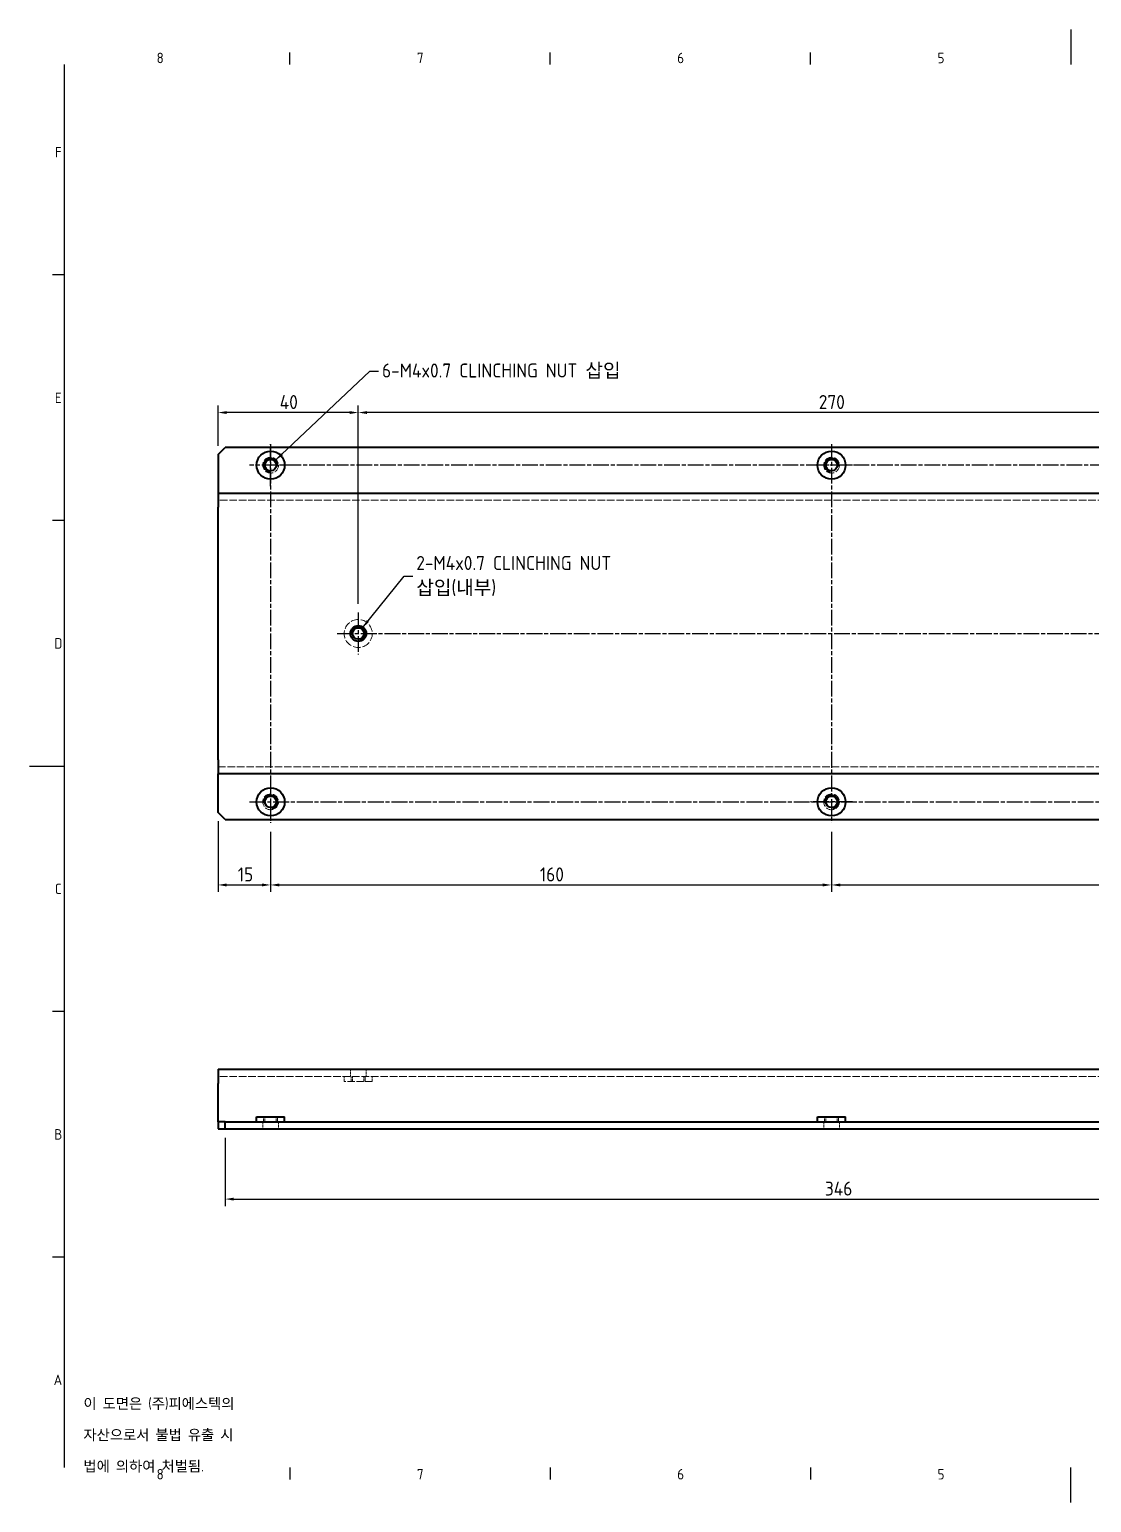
# Model space of a CAD drawing. Header units: millimetres. Extents: x 0 to 594, y 0 to 420.
# Drawn here: x 0 to 302.9, y 0 to 420 of the extents above; entities that cross this region are included whole.
import ezdxf

# ---------------------------------------------------------------- set-up
doc = ezdxf.new("R2010")
doc.units = ezdxf.units.MM
doc.linetypes.add('CHAIN', pattern=[0.3543, 0.2362, -0.0295, 0.0591, -0.0295])
doc.linetypes.add('DASHED', pattern=[0.2067, 0.1654, -0.0413])
doc.layers.get('0').update_dxf_attribs({"color": 3, "lineweight": 25})
for name, color, linetype, lineweight in [('가려진 것(ISO)', 2, 'DASHED', 18), ('가시적인 것(ISO)', 3, 'Continuous', 40), ('가시적인 좁은 것(ISO)', 3, 'Continuous', 35), ('경계(ISO)', 7, 'Continuous', 25), ('기호(ISO)', 5, 'Continuous', 25), ('중심 표식(ISO)', 1, 'Continuous', 25), ('중심선(ISO)', 1, 'Continuous', 25), ('치수(ISO)', 2, 'Continuous', 25)]:
    doc.layers.add(name, color=color, linetype=linetype, lineweight=lineweight)
doc.styles.add('문자 텍스트_PSTEK_POSCO', font='isocp.shx')
doc.styles.add('치수 텍스트_PSTEK_POSCO', font='isocp.shx')
doc.dimstyles.new('치수_PSTEK_POSCO', dxfattribs={"dimtxt": 4, "dimasz": 2.5, "dimexe": 2, "dimexo": 2.5, "dimgap": 1, "dimtad": 1, "dimrnd": 1e-08, "dimdsep": 46, "dimtxsty": '치수 텍스트_PSTEK_POSCO', "dimcen": 0.09, "dimdle": 10, "dimclrd": 7, "dimclre": 7, "dimclrt": 2, "dimadec": 1, "dimazin": 2, "dimtfac": 1, "dimtmove": 0, "dimatfit": 3, "dimfxl": 0, "dimtolj": 1, "dimlwd": -1, "dimlwe": -1, "dimarcsym": 0})
doc.dimstyles.new('치수_PSTEK_POSCO$7', dxfattribs={"dimtxt": 4, "dimasz": 2.5, "dimexe": 2, "dimexo": 2.5, "dimgap": 1, "dimtad": 1, "dimrnd": 1e-08, "dimdsep": 46, "dimtxsty": '치수 텍스트_PSTEK_POSCO', "dimcen": 0.09, "dimdle": 10, "dimclrd": 7, "dimclre": 7, "dimclrt": 2, "dimadec": 1, "dimazin": 2, "dimtfac": 1, "dimtmove": 0, "dimatfit": 3, "dimfxl": 0, "dimtolj": 1, "dimlwd": -1, "dimlwe": -1, "dimarcsym": 0})

# ---------------------------------------------------------------- blocks, each defined once
blk = doc.blocks.new('경계 Default Border')
at = {"layer": '경계(ISO)'}
for p, q in [((74.25, 410), (74.25, 413.4)), ((148.5, 410), (148.5, 413.4)), ((222.75, 410), (222.75, 413.4)), ((10, 350), (6.6, 350)), ((10, 280), (6.6, 280)), ((10, 140), (6.6, 140)), ((10, 70), (6.6, 70)), ((74.25, 10), (74.25, 6.6)), ((148.5, 10), (148.5, 6.6)), ((222.75, 10), (222.75, 6.6))]:
    blk.add_line(p, q, dxfattribs=at)
at = {"layer": '경계(ISO)', "flags": 128}
for points in [[(297, 420), (297, 410)], [(10, 10), (10, 410)], [(0, 210), (10, 210)], [(297, 0), (297, 10)]]:
    blk.add_lwpolyline(points, dxfattribs=at)
at = {"layer": '경계(ISO)', "color": 2, "char_height": 3, "attachment_point": 7, "style": '문자 텍스트_PSTEK_POSCO'}
for s, insert in [('8', (36.27, 410.37)), ('7', (110.52, 410.39)), ('6', (184.77, 410.37)), ('5', (259.02, 410.37)), ('F', (7.24, 383.5)), ('E', (7.24, 313.47)), ('D', (7.08, 243.47)), ('C', (7.24, 173.47)), ('B', (7.08, 103.47)), ('A', (6.91, 33.49)), ('8', (36.27, 6.57)), ('7', (110.52, 6.59)), ('6', (184.77, 6.57)), ('5', (259.02, 6.57))]:
    blk.add_mtext(s, dxfattribs=dict(at, insert=insert))
blk = doc.blocks.new('*D23')
at = {"layer": 'Defpoints', "color": 0}
for p in [(55.79, 106.52), (401.79, 106.52), (401.79, 86.52)]:
    blk.add_point(p, dxfattribs=at)
at = {"layer": '치수(ISO)', "color": 7}
for p, q in [((55.79, 104.02), (55.79, 84.52)), ((401.79, 104.02), (401.79, 84.52)), ((58.29, 86.52), (399.29, 86.52))]:
    blk.add_line(p, q, dxfattribs=at)
for points in [[(58.29, 86.93), (58.29, 86.1), (55.79, 86.52)], [(399.29, 86.93), (399.29, 86.1), (401.79, 86.52)]]:
    blk.add_solid(points, dxfattribs=at)
at = {"layer": '치수(ISO)', "color": 2, "insert": (226.89, 89.52), "char_height": 4, "attachment_point": 4, "style": '치수 텍스트_PSTEK_POSCO'}
blk.add_mtext('\\A1;346', dxfattribs=at)
blk = doc.blocks.new('*D25')
at = {"layer": 'Defpoints', "color": 0}
for p in [(53.79, 196.77), (68.79, 193.77), (68.79, 176.08)]:
    blk.add_point(p, dxfattribs=at)
at = {"layer": '치수(ISO)', "color": 7}
for p, q in [((53.79, 194.27), (53.79, 174.08)), ((68.79, 191.27), (68.79, 174.08)), ((56.29, 176.08), (66.29, 176.08))]:
    blk.add_line(p, q, dxfattribs=at)
for points in [[(56.29, 176.5), (56.29, 175.66), (53.79, 176.08)], [(66.29, 176.5), (66.29, 175.66), (68.79, 176.08)]]:
    blk.add_solid(points, dxfattribs=at)
at = {"layer": '치수(ISO)', "color": 2, "insert": (59.41, 179.08), "char_height": 4, "attachment_point": 4, "style": '치수 텍스트_PSTEK_POSCO'}
blk.add_mtext('\\A1;15', dxfattribs=at)
blk = doc.blocks.new('*D26')
at = {"layer": 'Defpoints', "color": 0}
for p in [(68.79, 193.77), (228.79, 193.77), (228.79, 176.08)]:
    blk.add_point(p, dxfattribs=at)
at = {"layer": '치수(ISO)', "color": 7}
for p, q in [((68.79, 191.27), (68.79, 174.08)), ((228.79, 191.27), (228.79, 174.08)), ((71.29, 176.08), (226.29, 176.08))]:
    blk.add_line(p, q, dxfattribs=at)
for points in [[(71.29, 176.5), (71.29, 175.66), (68.79, 176.08)], [(226.29, 176.5), (226.29, 175.66), (228.79, 176.08)]]:
    blk.add_solid(points, dxfattribs=at)
at = {"layer": '치수(ISO)', "color": 2, "insert": (145.59, 179.08), "char_height": 4, "attachment_point": 4, "style": '치수 텍스트_PSTEK_POSCO'}
blk.add_mtext('\\A1;160', dxfattribs=at)
blk = doc.blocks.new('*D27')
at = {"layer": 'Defpoints', "color": 0}
for p in [(228.79, 193.77), (388.79, 193.77), (388.79, 176.08)]:
    blk.add_point(p, dxfattribs=at)
at = {"layer": '치수(ISO)', "color": 7}
for p, q in [((228.79, 191.27), (228.79, 174.08)), ((388.79, 191.27), (388.79, 174.08)), ((231.29, 176.08), (386.29, 176.08))]:
    blk.add_line(p, q, dxfattribs=at)
for points in [[(231.29, 176.5), (231.29, 175.66), (228.79, 176.08)], [(386.29, 176.5), (386.29, 175.66), (388.79, 176.08)]]:
    blk.add_solid(points, dxfattribs=at)
at = {"layer": '치수(ISO)', "color": 2, "insert": (305.59, 179.08), "char_height": 4, "attachment_point": 4, "style": '치수 텍스트_PSTEK_POSCO'}
blk.add_mtext('\\A1;160', dxfattribs=at)
blk = doc.blocks.new('*D34')
at = {"layer": 'Defpoints', "color": 0}
for p in [(93.79, 310.77), (93.79, 253.77), (363.79, 253.77)]:
    blk.add_point(p, dxfattribs=at)
at = {"layer": '치수(ISO)', "color": 7}
for p, q in [((93.79, 256.27), (93.79, 312.77)), ((363.79, 256.27), (363.79, 312.77)), ((361.29, 310.77), (96.29, 310.77))]:
    blk.add_line(p, q, dxfattribs=at)
for points in [[(96.29, 311.19), (96.29, 310.36), (93.79, 310.77)], [(361.29, 311.19), (361.29, 310.36), (363.79, 310.77)]]:
    blk.add_solid(points, dxfattribs=at)
at = {"layer": '치수(ISO)', "color": 2, "insert": (225.14, 313.77), "char_height": 4, "attachment_point": 4, "style": '치수 텍스트_PSTEK_POSCO'}
blk.add_mtext('\\A1;270', dxfattribs=at)
blk = doc.blocks.new('*D35')
at = {"layer": 'Defpoints', "color": 0}
for p in [(53.79, 310.77), (53.79, 298.77), (93.79, 253.77)]:
    blk.add_point(p, dxfattribs=at)
at = {"layer": '치수(ISO)', "color": 7}
for p, q in [((53.79, 301.27), (53.79, 312.77)), ((93.79, 256.27), (93.79, 312.77)), ((91.29, 310.77), (56.29, 310.77))]:
    blk.add_line(p, q, dxfattribs=at)
for points in [[(56.29, 311.19), (56.29, 310.36), (53.79, 310.77)], [(91.29, 311.19), (91.29, 310.36), (93.79, 310.77)]]:
    blk.add_solid(points, dxfattribs=at)
at = {"layer": '치수(ISO)', "color": 2, "insert": (71.39, 313.77), "char_height": 4, "attachment_point": 4, "style": '치수 텍스트_PSTEK_POSCO'}
blk.add_mtext('\\A1;40', dxfattribs=at)

msp = doc.modelspace()

# ---------------------------------------------------------------- linework, layer by layer
at = {"layer": '가려진 것(ISO)', "ltscale": 13.025194}
for p, q in [((403.789, 285.772), (53.789, 285.772)), ((53.789, 209.772), (403.789, 209.772)), ((403.789, 121.517), (53.789, 121.517))]:
    msp.add_line(p, q, dxfattribs=at)
at = {"layer": '가려진 것(ISO)', "ltscale": 3.809293}
for p, q in [((91.539, 123.517), (91.539, 121.517)), ((96.039, 123.517), (96.039, 121.517)), ((66.539, 108.517), (66.539, 106.517)), ((71.039, 108.517), (71.039, 106.517)), ((226.539, 108.517), (226.539, 106.517)), ((231.039, 108.517), (231.039, 106.517))]:
    msp.add_line(p, q, dxfattribs=at)
at = {"layer": '가려진 것(ISO)', "ltscale": 2.856945}
for p, q in [((89.789, 121.517), (89.789, 120.017)), ((91.789, 121.517), (91.789, 120.017)), ((92.168, 121.517), (92.168, 120.017)), ((95.41, 121.517), (95.41, 120.017)), ((95.789, 120.017), (95.789, 121.517)), ((97.789, 121.517), (97.789, 120.017)), ((66.789, 110.017), (66.789, 108.517)), ((67.168, 110.017), (67.168, 108.517)), ((70.41, 110.017), (70.41, 108.517)), ((70.789, 108.517), (70.789, 110.017)), ((226.789, 110.017), (226.789, 108.517)), ((227.168, 110.017), (227.168, 108.517)), ((230.41, 110.017), (230.41, 108.517)), ((230.789, 108.517), (230.789, 110.017))]:
    msp.add_line(p, q, dxfattribs=at)
at = {"layer": '가려진 것(ISO)', "ltscale": 12.159042}
msp.add_line((97.789, 120.017), (89.789, 120.017), dxfattribs=at)
at = {"layer": '가려진 것(ISO)', "ltscale": 13.678923}
for centre in [(68.789, 295.772), (228.789, 295.772), (68.789, 199.772), (228.789, 199.772)]:
    msp.add_circle(centre, 2.25, dxfattribs=at)
at = {"layer": '가려진 것(ISO)', "ltscale": 13.510047}
msp.add_circle((93.789, 247.772), 4, dxfattribs=at)
at = {"layer": '가시적인 것(ISO)'}
for p, q in [((53.789, 298.772), (55.789, 300.772)), ((53.789, 298.772), (53.789, 289.772)), ((401.789, 300.772), (55.789, 300.772)), ((53.789, 289.772), (53.789, 287.772)), ((53.789, 287.772), (403.789, 287.772)), ((53.789, 287.772), (53.789, 283.772)), ((53.789, 211.772), (53.789, 283.772)), ((53.789, 211.772), (53.789, 207.772)), ((53.789, 205.772), (53.789, 207.772)), ((403.789, 207.772), (53.789, 207.772)), ((53.789, 196.772), (53.789, 205.772)), ((55.789, 194.772), (53.789, 196.772)), ((55.789, 194.772), (401.789, 194.772)), ((53.789, 123.517), (403.789, 123.517)), ((53.789, 123.517), (53.789, 119.517)), ((53.789, 110.517), (53.789, 119.517)), ((53.789, 108.517), (53.789, 110.517)), ((64.789, 110.017), (72.789, 110.017)), ((64.789, 108.517), (64.789, 110.017)), ((72.789, 108.517), (72.789, 110.017)), ((224.789, 110.017), (232.789, 110.017)), ((224.789, 108.517), (224.789, 110.017)), ((232.789, 108.517), (232.789, 110.017)), ((55.789, 108.517), (53.789, 108.517)), ((53.789, 108.517), (53.789, 106.517)), ((53.789, 106.517), (55.789, 106.517)), ((55.789, 106.517), (55.789, 108.517)), ((55.789, 108.517), (401.789, 108.517)), ((55.789, 106.517), (401.789, 106.517))]:
    msp.add_line(p, q, dxfattribs=at)
for centre, radius in [((68.789, 295.772), 4), ((228.789, 295.772), 4), ((68.789, 295.772), 1.621), ((228.789, 295.772), 1.621), ((93.789, 247.772), 2.25), ((93.789, 247.772), 1.621), ((68.789, 199.772), 4), ((228.789, 199.772), 4), ((68.789, 199.772), 1.621), ((228.789, 199.772), 1.621)]:
    msp.add_circle(centre, radius, dxfattribs=at)
at = {"layer": '가시적인 좁은 것(ISO)'}
for centre, start, end in [((68.789, 295.772), 350, 260), ((228.789, 295.772), 350, 260), ((93.789, 247.772), 280, 190), ((68.789, 199.772), 280, 190), ((228.789, 199.772), 280, 190)]:
    msp.add_arc(centre, 2, start, end, dxfattribs=at)
at = {"layer": '중심 표식(ISO)', "linetype": 'CHAIN', "ltscale": 19.051651}
for p, q in [((68.789, 289.772), (68.789, 301.772)), ((234.789, 295.772), (222.789, 295.772)), ((93.789, 253.772), (93.789, 241.772)), ((68.789, 205.772), (68.789, 193.772)), ((234.789, 199.772), (222.789, 199.772))]:
    msp.add_line(p, q, dxfattribs=at)
at = {"layer": '중심선(ISO)', "linetype": 'CHAIN', "ltscale": 19.051651}
for p, q in [((68.789, 301.772), (68.789, 193.772)), ((228.789, 301.772), (228.789, 193.772)), ((394.789, 295.772), (62.789, 295.772)), ((87.789, 247.772), (369.789, 247.772)), ((62.789, 199.772), (394.789, 199.772))]:
    msp.add_line(p, q, dxfattribs=at)

# ---------------------------------------------------------------- block references
msp.add_blockref('경계 Default Border', (0, 0))

# ---------------------------------------------------------------- texts
at = {"layer": '기호(ISO)', "color": 2, "char_height": 4, "attachment_point": 4, "style": '치수 텍스트_PSTEK_POSCO'}
for s, insert, width, line_spacing_factor in [('{6-M4x0.7 CLINCHING NUT 삽입 }', (100.557, 322.585), 81.61859, 0.7), ('{2-M4x0.7 CLINCHING NUT \\P삽입(내부)}', (110.336, 264.165), 67.35099, 1.05)]:
    msp.add_mtext(s, dxfattribs=dict(at, insert=insert, width=width, line_spacing_factor=line_spacing_factor))
at = {"layer": '기호(ISO)', "color": 7, "insert": (15.395, 19.147), "char_height": 3, "width": 51.64005, "attachment_point": 4, "line_spacing_factor": 1.78626, "style": '문자 텍스트_PSTEK_POSCO'}
msp.add_mtext('{이 도면은 (주)피에스텍의\\P자산으로서 불법 유출 시 \\P법에 의하여 처벌됨.}', dxfattribs=at)

# ---------------------------------------------------------------- dimensions: what is measured, and where the dimension line sits
at = {"layer": '치수(ISO)', "color": 7}
for base, p1, p2, picture, middle in [((53.789, 310.772), (93.789, 253.772), (53.789, 298.772), '*D35', (73.789, 310.772)), ((93.789, 310.772), (363.789, 253.772), (93.789, 253.772), '*D34', (228.789, 310.772)), ((228.789, 176.082), (68.789, 193.772), (228.789, 193.772), '*D26', (148.789, 176.082)), ((388.789, 176.082), (228.789, 193.772), (388.789, 193.772), '*D27', (308.789, 176.082)), ((401.789, 86.517), (55.789, 106.517), (401.789, 106.517), '*D23', (230.789, 86.517))]:
    dim = msp.add_linear_dim(base=base, p1=p1, p2=p2, angle=180, dimstyle='치수_PSTEK_POSCO', override={"dimdec": 2, "dimtp": 0, "dimtm": 0, "dimtdec": 2, "dimtofl": 0, "dimatfit": 1}, dxfattribs=at)
    dim.commit()
    dim.dimension.update_dxf_attribs({"geometry": picture, "text_midpoint": middle, "dimtype": 160})
dim = msp.add_linear_dim(base=(68.789, 176.082), p1=(53.789, 196.772), p2=(68.789, 193.772), dimstyle='치수_PSTEK_POSCO', override={"dimdec": 2, "dimtp": 0, "dimtm": 0, "dimtdec": 2, "dimtofl": 0, "dimatfit": 1}, dxfattribs=at)
dim.commit()
dim.dimension.update_dxf_attribs({"geometry": '*D25', "text_midpoint": (61.289, 176.082), "dimtype": 160})

# ---------------------------------------------------------------- leaders
at = {"layer": '기호(ISO)', "color": 7, "annotation_type": 0, "has_hookline": 1, "hookline_direction": 0}
for points, text_width in [([(70.203, 297.186), (97.057, 322.585), (99.557, 322.585)], 69.536), ([(94.983, 249.376), (106.836, 264.165), (109.336, 264.165)], 57.302)]:
    msp.add_leader(points, dimstyle='치수_PSTEK_POSCO$7', override={"dimtad": 0}, dxfattribs=dict(at, text_width=text_width))

doc.saveas('drawing.dxf')
